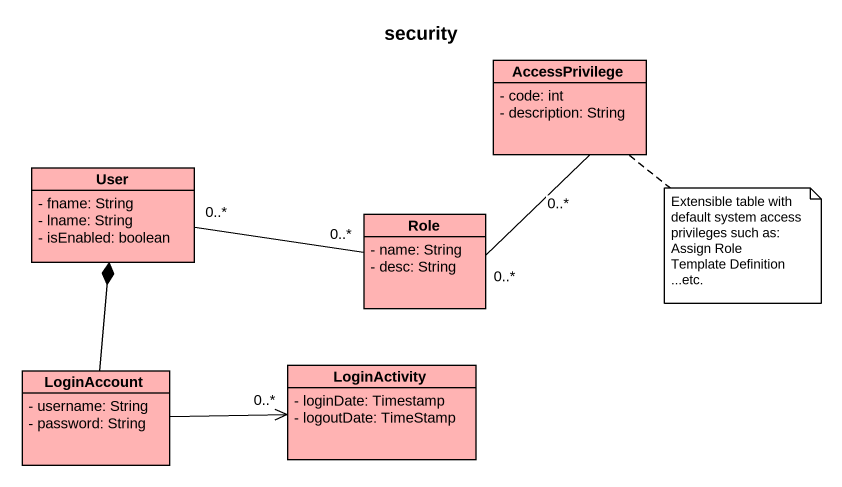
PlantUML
@startuml
title security
hide circle
hide empty members
skinparam classAttributeIconSize 0
class AccessPrivilege #FFB3B3 {
  - code: int
  - description: String
}
class User #FFB3B3 {
  - fname: String
  - lname: String
  - isEnabled: boolean
}
class Role #FFB3B3 {
  - name: String
  - desc: String
}
class LoginAccount #FFB3B3 {
  - username: String
  - password: String
}
class LoginActivity #FFB3B3 {
  - loginDate: Timestamp
  - logoutDate: TimeStamp
}
User "0..*" -right- "0..*" Role
Role "0..*" -up- "0..*" AccessPrivilege
LoginAccount -up-* User
LoginAccount -right-> "0..*" LoginActivity
note bottom of AccessPrivilege
  Extensible table with default system access privileges such as:
  Assign Role
  Template Definition
  ~...etc.
end note
@enduml
